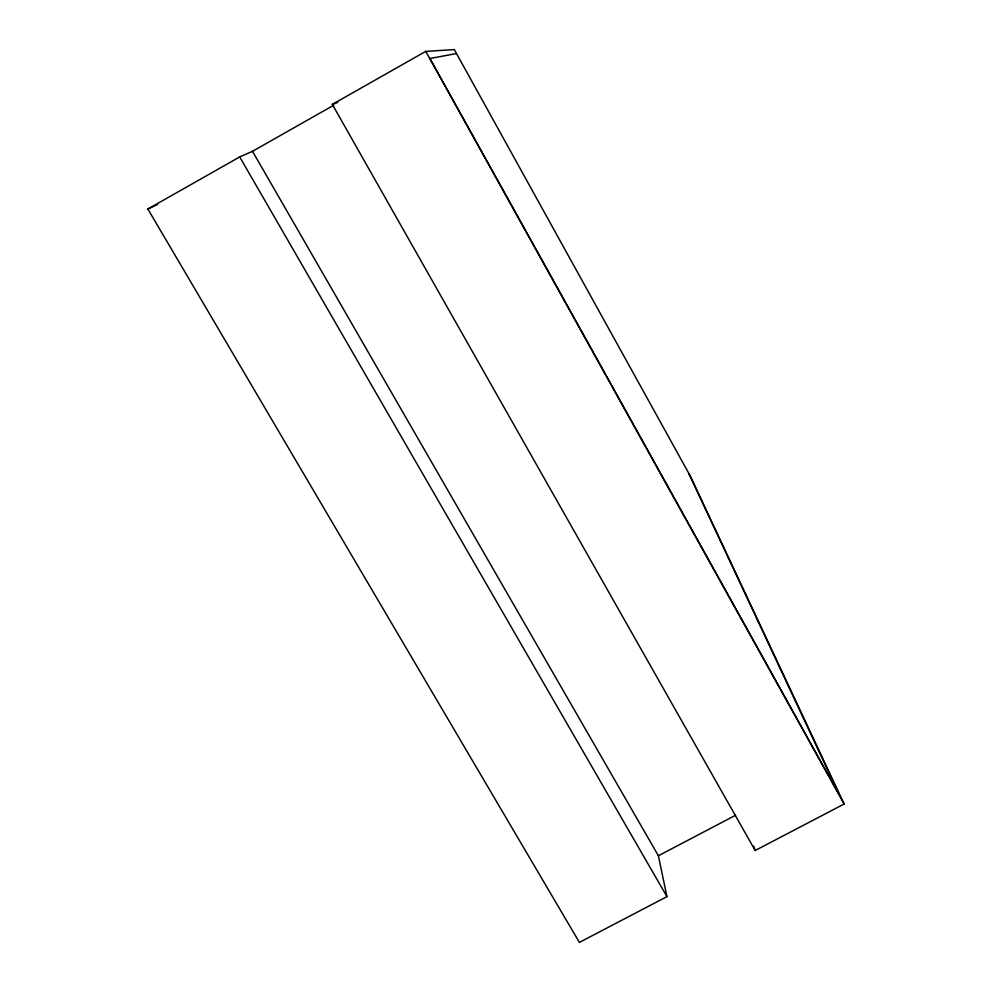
<?xml version="1.0" encoding="UTF-8"?>
<svg xmlns="http://www.w3.org/2000/svg" width="992" height="992" viewBox="0 0 992 992"><rect width="100%" height="100%" fill="white"/><g stroke="black" fill="none" stroke-linecap="round" stroke-linejoin="round"><path stroke-width="1.49" d="M252.501 151.305L658.39 855.761L666.946 896.632L579.402 942.4L147.858 209.014L239.704 156.922L252.501 151.305L333.746 105.226M332.32 104.383L425.742 51.386L454.324 49.6L690.37 476.197L844.142 804.004L755.185 850.504L332.32 104.383L337.714 102.424M658.39 855.761L735.568 815.263M147.858 209.014L157.654 204.377M456.432 53.556L429.97 58.503L839.331 794.89L688.783 473.469M239.704 156.922L666.946 896.632M425.742 51.386L844.142 804.004M753.759 846.188L755.185 850.504"/></g></svg>
